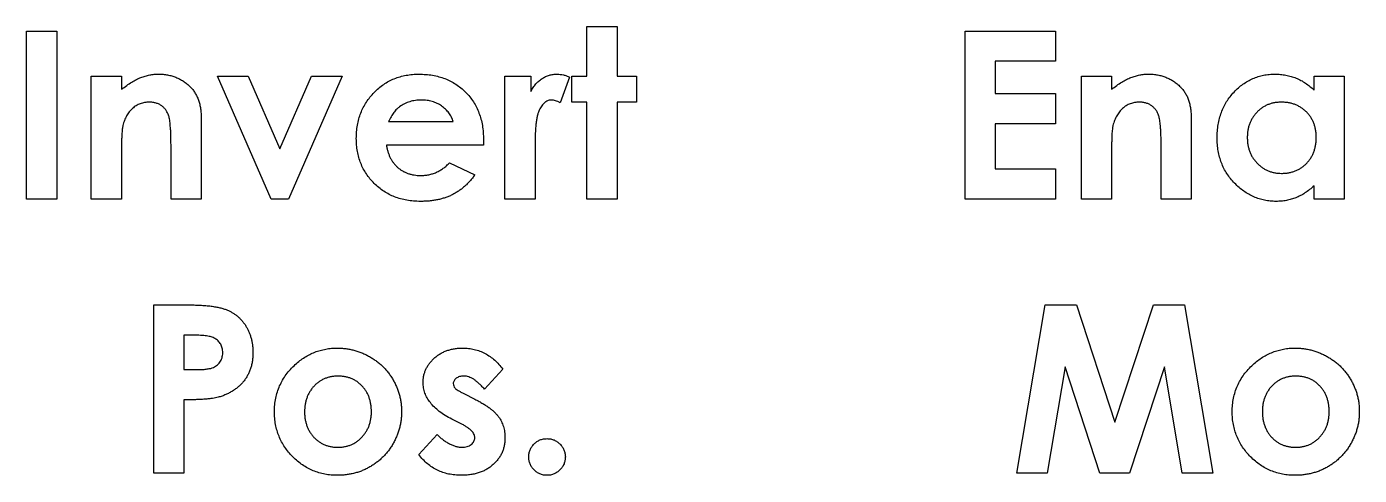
# Model space of a CAD drawing. Header units: inches. Extents: x -5 to 5, y -2.2 to 1.6.
# Drawn here: x 2.58 to 3.769, y 0.033 to 0.433 of the extents above; entities that cross this region are included whole.
import ezdxf

# ---------------------------------------------------------------- set-up
doc = ezdxf.new("R2010")
doc.units = ezdxf.units.IN
doc.header["$MEASUREMENT"] = 0

msp = doc.modelspace()

# ---------------------------------------------------------------- linework, layer by layer
at = {"color": 7, "linetype": 'Continuous', "lineweight": 25}
for p, q in [((2.5798, 0.2787), (2.5798, 0.4287)), ((2.5798, 0.4287), (2.6067, 0.4287)), ((2.6067, 0.4287), (2.6067, 0.2787)), ((3.0798, 0.3884), (3.0798, 0.4326)), ((3.0798, 0.4326), (3.1067, 0.4326)), ((3.1067, 0.4326), (3.1067, 0.3884)), ((3.4173, 0.2787), (3.4173, 0.4287)), ((3.4173, 0.4287), (3.4981, 0.4287)), ((3.4981, 0.4287), (3.4981, 0.4018)), ((3.4981, 0.4018), (3.4442, 0.4018)), ((3.4442, 0.4018), (3.4442, 0.373)), ((2.6375, 0.2787), (2.6375, 0.3884)), ((2.6375, 0.3884), (2.6644, 0.3884)), ((2.6644, 0.3884), (2.6644, 0.3768)), ((2.798, 0.2787), (2.75, 0.3884)), ((2.75, 0.3884), (2.7774, 0.3884)), ((2.7774, 0.3884), (2.8058, 0.3237)), ((2.8058, 0.3237), (2.8341, 0.3884)), ((2.8615, 0.3884), (2.8135, 0.2787)), ((2.8341, 0.3884), (2.8615, 0.3884)), ((3.0067, 0.2787), (3.0067, 0.3884)), ((3.0067, 0.3884), (3.0298, 0.3884)), ((3.0298, 0.3884), (3.0298, 0.3749)), ((3.0644, 0.3876), (3.0561, 0.3648)), ((3.0663, 0.3653), (3.0663, 0.3884)), ((3.0663, 0.3884), (3.0798, 0.3884)), ((3.1067, 0.3884), (3.124, 0.3884)), ((3.124, 0.3884), (3.124, 0.3653)), ((3.5212, 0.2787), (3.5212, 0.3884)), ((3.5212, 0.3884), (3.5481, 0.3884)), ((3.5481, 0.3884), (3.5481, 0.3768)), ((3.7288, 0.376), (3.7288, 0.3884)), ((3.7288, 0.3884), (3.7558, 0.3884)), ((3.7558, 0.3884), (3.7558, 0.2787)), ((3.4442, 0.373), (3.4981, 0.373)), ((3.4981, 0.373), (3.4981, 0.346)), ((3.0798, 0.3653), (3.0663, 0.3653)), ((3.0798, 0.2787), (3.0798, 0.3653)), ((3.124, 0.3653), (3.1067, 0.3653)), ((3.1067, 0.3653), (3.1067, 0.2787)), ((2.7356, 0.3506), (2.7356, 0.2787)), ((2.9029, 0.348), (2.9606, 0.348)), ((3.4981, 0.346), (3.4442, 0.346)), ((3.4442, 0.346), (3.4442, 0.3057)), ((3.6192, 0.3506), (3.6192, 0.2787)), ((2.6644, 0.3224), (2.6644, 0.2787)), ((2.7087, 0.2787), (2.7087, 0.3263)), ((2.9874, 0.3268), (2.901, 0.3268)), ((2.9875, 0.3319), (2.9874, 0.3268)), ((3.0336, 0.3285), (3.0337, 0.3231)), ((3.0337, 0.3231), (3.0337, 0.2787)), ((3.5481, 0.3224), (3.5481, 0.2787)), ((3.5923, 0.2787), (3.5923, 0.3263)), ((2.9573, 0.3113), (2.9798, 0.3006)), ((3.4442, 0.3057), (3.4981, 0.3057)), ((3.4981, 0.3057), (3.4981, 0.2787)), ((3.7288, 0.2787), (3.7288, 0.2907)), ((2.6067, 0.2787), (2.5798, 0.2787)), ((2.6644, 0.2787), (2.6375, 0.2787)), ((2.7356, 0.2787), (2.7087, 0.2787)), ((2.8135, 0.2787), (2.798, 0.2787)), ((3.0337, 0.2787), (3.0067, 0.2787)), ((3.1067, 0.2787), (3.0798, 0.2787)), ((3.4981, 0.2787), (3.4173, 0.2787)), ((3.5481, 0.2787), (3.5212, 0.2787)), ((3.6192, 0.2787), (3.5923, 0.2787)), ((3.7558, 0.2787), (3.7288, 0.2787)), ((2.6933, 0.0345), (2.6933, 0.1845)), ((2.6933, 0.1845), (2.7233, 0.1845)), ((3.4635, 0.0345), (3.4888, 0.1845)), ((3.4888, 0.1845), (3.5167, 0.1845)), ((3.5167, 0.1845), (3.551, 0.0799)), ((3.551, 0.0799), (3.5854, 0.1845)), ((3.5854, 0.1845), (3.6131, 0.1845)), ((3.6131, 0.1845), (3.6385, 0.0345)), ((2.7202, 0.1576), (2.7202, 0.1268)), ((2.7287, 0.1576), (2.7202, 0.1576)), ((2.7202, 0.1268), (2.7297, 0.1268)), ((3.0048, 0.1272), (2.9883, 0.1095)), ((3.5067, 0.1292), (3.4907, 0.0345)), ((3.5377, 0.0345), (3.5067, 0.1292)), ((3.5952, 0.1292), (3.564, 0.0345)), ((3.6112, 0.0345), (3.5952, 0.1292)), ((2.7202, 0.0999), (2.7202, 0.0345)), ((2.9701, 0.1054), (2.9799, 0.1004)), ((2.9682, 0.0781), (2.9593, 0.0826)), ((2.9298, 0.051), (2.9461, 0.0691)), ((2.7202, 0.0345), (2.6933, 0.0345)), ((3.4907, 0.0345), (3.4635, 0.0345)), ((3.564, 0.0345), (3.5377, 0.0345)), ((3.6385, 0.0345), (3.6112, 0.0345))]:
    msp.add_line(p, q, dxfattribs=at)
for points, knots in [([(2.6644, 0.3768), (2.666, 0.3779), (2.6689, 0.3802), (2.6734, 0.3831), (2.6776, 0.3855), (2.6816, 0.3873), (2.6856, 0.3886), (2.6896, 0.3896), (2.6936, 0.3902), (2.6963, 0.3902), (2.6976, 0.3903)], [0, 0, 0, 0, 0.15958, 0.304989, 0.436681, 0.556242, 0.668759, 0.779379, 0.889778, 1, 1, 1, 1]), ([(2.6976, 0.3903), (2.699, 0.3902), (2.7016, 0.3902), (2.7056, 0.3897), (2.7093, 0.3887), (2.713, 0.3875), (2.7164, 0.3859), (2.7198, 0.384), (2.7229, 0.3817), (2.7248, 0.3799), (2.7258, 0.379)], [0, 0, 0, 0, 0.1311046, 0.2573694, 0.3811713, 0.5032988, 0.6252477, 0.7478111, 0.8724344, 1, 1, 1, 1]), ([(2.874, 0.3329), (2.8741, 0.335), (2.8742, 0.3389), (2.8749, 0.3447), (2.8762, 0.3503), (2.8779, 0.3556), (2.8802, 0.3606), (2.8829, 0.3653), (2.8862, 0.3698), (2.8899, 0.374), (2.894, 0.3778), (2.8984, 0.3812), (2.903, 0.384), (2.9079, 0.3863), (2.9131, 0.3881), (2.9185, 0.3893), (2.9242, 0.3902), (2.928, 0.3902), (2.93, 0.3903)], [0, 0, 0, 0, 0.067451, 0.132706, 0.195663, 0.257481, 0.318729, 0.379576, 0.441281, 0.50399, 0.566629, 0.62786, 0.688183, 0.748487, 0.808936, 0.870587, 0.934225, 1, 1, 1, 1]), ([(2.93, 0.3903), (2.9321, 0.3902), (2.9361, 0.3901), (2.9421, 0.3894), (2.9478, 0.3881), (2.9531, 0.3864), (2.9582, 0.3841), (2.963, 0.3813), (2.9674, 0.378), (2.9716, 0.3743), (2.9753, 0.3701), (2.9786, 0.3656), (2.9814, 0.3608), (2.9836, 0.3556), (2.9854, 0.3502), (2.9866, 0.3444), (2.9874, 0.3382), (2.9875, 0.334), (2.9875, 0.3319)], [0, 0, 0, 0, 0.0675, 0.132529, 0.19498, 0.255982, 0.315768, 0.37518, 0.435072, 0.495743, 0.556656, 0.616619, 0.676758, 0.737601, 0.799533, 0.863575, 0.930221, 1, 1, 1, 1]), ([(3.0298, 0.3749), (3.0305, 0.3761), (3.0317, 0.3784), (3.0341, 0.3815), (3.0368, 0.3842), (3.0397, 0.3864), (3.0429, 0.3881), (3.0463, 0.3894), (3.0498, 0.3901), (3.0522, 0.3902), (3.0535, 0.3903)], [0, 0, 0, 0, 0.137333, 0.268422, 0.393205, 0.51643, 0.637793, 0.758061, 0.877719, 1, 1, 1, 1]), ([(3.0535, 0.3903), (3.0543, 0.3902), (3.0561, 0.3901), (3.0589, 0.3897), (3.0617, 0.3888), (3.0635, 0.388), (3.0644, 0.3876)], [0, 0, 0, 0, 0.232851, 0.474168, 0.731339, 1, 1, 1, 1]), ([(3.5481, 0.3768), (3.5496, 0.3779), (3.5525, 0.3802), (3.557, 0.3831), (3.5612, 0.3855), (3.5653, 0.3873), (3.5693, 0.3886), (3.5732, 0.3896), (3.5772, 0.3902), (3.5799, 0.3902), (3.5813, 0.3903)], [0, 0, 0, 0, 0.15958, 0.304989, 0.436681, 0.556242, 0.668759, 0.779379, 0.889778, 1, 1, 1, 1]), ([(3.5813, 0.3903), (3.5826, 0.3902), (3.5853, 0.3902), (3.5892, 0.3897), (3.593, 0.3887), (3.5966, 0.3875), (3.6001, 0.3859), (3.6034, 0.384), (3.6066, 0.3817), (3.6085, 0.3799), (3.6095, 0.379)], [0, 0, 0, 0, 0.131105, 0.257369, 0.381171, 0.503299, 0.625248, 0.747811, 0.872434, 1, 1, 1, 1]), ([(3.6423, 0.3333), (3.6424, 0.3354), (3.6424, 0.3394), (3.6431, 0.3452), (3.6443, 0.3508), (3.646, 0.3561), (3.6481, 0.3611), (3.6507, 0.3658), (3.6538, 0.3702), (3.6573, 0.3743), (3.6612, 0.3781), (3.6653, 0.3813), (3.6696, 0.3841), (3.6741, 0.3864), (3.6788, 0.3881), (3.6837, 0.3894), (3.6888, 0.3901), (3.6923, 0.3902), (3.6941, 0.3903)], [0, 0, 0, 0, 0.071018, 0.139309, 0.205474, 0.269598, 0.332253, 0.39483, 0.457376, 0.520582, 0.583374, 0.644082, 0.70304, 0.761664, 0.819844, 0.878346, 0.938412, 1, 1, 1, 1]), ([(3.6941, 0.3903), (3.6957, 0.3902), (3.699, 0.3902), (3.7037, 0.3894), (3.7083, 0.3883), (3.7128, 0.3868), (3.7171, 0.3848), (3.7212, 0.3823), (3.7252, 0.3794), (3.7276, 0.3772), (3.7288, 0.376)], [0, 0, 0, 0, 0.127126, 0.251537, 0.373434, 0.495667, 0.61768, 0.742091, 0.868641, 1, 1, 1, 1]), ([(2.7258, 0.379), (2.7266, 0.3781), (2.7282, 0.3765), (2.7301, 0.3736), (2.7318, 0.3705), (2.7332, 0.3671), (2.7343, 0.3633), (2.7351, 0.3594), (2.7355, 0.3551), (2.7355, 0.3521), (2.7356, 0.3506)], [0, 0, 0, 0, 0.111198, 0.22321, 0.337546, 0.456528, 0.581244, 0.713405, 0.852659, 1, 1, 1, 1]), ([(3.6095, 0.379), (3.6102, 0.3781), (3.6118, 0.3765), (3.6138, 0.3736), (3.6155, 0.3705), (3.6169, 0.3671), (3.6179, 0.3633), (3.6187, 0.3594), (3.6191, 0.3551), (3.6192, 0.3521), (3.6192, 0.3506)], [0, 0, 0, 0, 0.111198, 0.22321, 0.337546, 0.456528, 0.581244, 0.713405, 0.852659, 1, 1, 1, 1]), ([(2.6892, 0.3653), (2.6878, 0.3652), (2.6851, 0.3651), (2.6811, 0.364), (2.6775, 0.3622), (2.6742, 0.3598), (2.6713, 0.3567), (2.6689, 0.3531), (2.667, 0.349), (2.6661, 0.346), (2.6657, 0.3444)], [0, 0, 0, 0, 0.123024, 0.240658, 0.35739, 0.477137, 0.600009, 0.725225, 0.857762, 1, 1, 1, 1]), ([(2.7087, 0.3263), (2.7086, 0.3279), (2.7086, 0.3309), (2.7086, 0.3351), (2.7084, 0.339), (2.7082, 0.3424), (2.7079, 0.3454), (2.7077, 0.348), (2.7073, 0.3503), (2.7068, 0.3526), (2.7058, 0.3552), (2.7044, 0.3578), (2.7026, 0.3601), (2.7005, 0.362), (2.698, 0.3635), (2.6953, 0.3645), (2.6924, 0.3652), (2.6903, 0.3652), (2.6892, 0.3653)], [0, 0, 0, 0, 0.093679, 0.1795184, 0.2569365, 0.3259298, 0.3872129, 0.4401391, 0.4849521, 0.5221882, 0.586422, 0.6470037, 0.704202, 0.760716, 0.817414, 0.8752126, 0.9351944, 1, 1, 1, 1]), ([(2.9127, 0.3612), (2.9118, 0.3605), (2.9099, 0.359), (2.9074, 0.3559), (2.905, 0.3522), (2.9036, 0.3494), (2.9029, 0.348)], [0, 0, 0, 0, 0.205398, 0.437897, 0.702016, 1, 1, 1, 1]), ([(2.9322, 0.3672), (2.9304, 0.3671), (2.9268, 0.367), (2.9217, 0.3658), (2.9169, 0.364), (2.9141, 0.3621), (2.9127, 0.3612)], [0, 0, 0, 0, 0.261049, 0.510296, 0.754558, 1, 1, 1, 1]), ([(2.9606, 0.348), (2.9601, 0.3493), (2.9591, 0.3521), (2.9568, 0.3558), (2.9537, 0.3591), (2.9502, 0.362), (2.9462, 0.3643), (2.9418, 0.366), (2.9371, 0.367), (2.9338, 0.3671), (2.9322, 0.3672)], [0, 0, 0, 0, 0.1192798, 0.2371592, 0.3564895, 0.4809607, 0.6078294, 0.735017, 0.8646887, 1, 1, 1, 1]), ([(3.0483, 0.3672), (3.0478, 0.3672), (3.0468, 0.3671), (3.0453, 0.3668), (3.0439, 0.3661), (3.0425, 0.3653), (3.0413, 0.3641), (3.04, 0.3628), (3.0389, 0.3611), (3.0377, 0.3593), (3.0367, 0.357), (3.0359, 0.3543), (3.0351, 0.3512), (3.0346, 0.3475), (3.0341, 0.3434), (3.0338, 0.3389), (3.0336, 0.3338), (3.0336, 0.3303), (3.0336, 0.3285)], [0, 0, 0, 0, 0.034015, 0.066912, 0.101141, 0.136381, 0.173598, 0.214076, 0.25798, 0.305417, 0.358685, 0.420924, 0.492691, 0.574131, 0.665182, 0.766513, 0.878314, 1, 1, 1, 1]), ([(3.0561, 0.3648), (3.0553, 0.3651), (3.0539, 0.3658), (3.0519, 0.3666), (3.05, 0.3671), (3.0489, 0.3672), (3.0483, 0.3672)], [0, 0, 0, 0, 0.303597, 0.570645, 0.80107, 1, 1, 1, 1]), ([(3.5729, 0.3653), (3.5715, 0.3652), (3.5687, 0.3651), (3.5648, 0.364), (3.5611, 0.3622), (3.5579, 0.3598), (3.555, 0.3567), (3.5526, 0.3531), (3.5506, 0.349), (3.5498, 0.346), (3.5493, 0.3444)], [0, 0, 0, 0, 0.123024, 0.240658, 0.35739, 0.477137, 0.600009, 0.725225, 0.857762, 1, 1, 1, 1]), ([(3.5923, 0.3263), (3.5923, 0.3279), (3.5923, 0.3309), (3.5922, 0.3351), (3.592, 0.339), (3.5919, 0.3424), (3.5916, 0.3454), (3.5913, 0.348), (3.5909, 0.3503), (3.5904, 0.3526), (3.5895, 0.3552), (3.5881, 0.3578), (3.5862, 0.3601), (3.5841, 0.362), (3.5817, 0.3635), (3.579, 0.3645), (3.576, 0.3652), (3.5739, 0.3652), (3.5729, 0.3653)], [0, 0, 0, 0, 0.093679, 0.1795184, 0.2569365, 0.3259298, 0.3872129, 0.4401391, 0.4849521, 0.5221882, 0.586422, 0.6470037, 0.704202, 0.760716, 0.817414, 0.8752126, 0.9351944, 1, 1, 1, 1]), ([(3.6997, 0.3653), (3.6987, 0.3652), (3.6966, 0.3652), (3.6935, 0.3648), (3.6905, 0.3641), (3.6877, 0.3631), (3.685, 0.3619), (3.6825, 0.3603), (3.6801, 0.3585), (3.6779, 0.3564), (3.6758, 0.3542), (3.6741, 0.3517), (3.6726, 0.3491), (3.6713, 0.3463), (3.6704, 0.3434), (3.6697, 0.3403), (3.6693, 0.3371), (3.6693, 0.3349), (3.6692, 0.3338)], [0, 0, 0, 0, 0.065523, 0.128421, 0.189996, 0.250359, 0.309744, 0.369856, 0.430537, 0.492876, 0.555257, 0.616197, 0.677577, 0.738631, 0.800922, 0.864882, 0.931422, 1, 1, 1, 1]), ([(3.7308, 0.3338), (3.7307, 0.335), (3.7307, 0.3372), (3.7303, 0.3405), (3.7296, 0.3436), (3.7286, 0.3465), (3.7274, 0.3493), (3.7258, 0.3519), (3.7241, 0.3544), (3.722, 0.3566), (3.7198, 0.3586), (3.7173, 0.3604), (3.7147, 0.3619), (3.712, 0.3632), (3.7091, 0.3641), (3.7061, 0.3648), (3.703, 0.3652), (3.7008, 0.3652), (3.6997, 0.3653)], [0, 0, 0, 0, 0.069163, 0.135096, 0.199063, 0.261548, 0.322044, 0.382646, 0.443385, 0.505155, 0.566516, 0.627254, 0.687026, 0.74697, 0.807539, 0.869733, 0.933259, 1, 1, 1, 1]), ([(2.6657, 0.3444), (2.6656, 0.3439), (2.6653, 0.3428), (2.6651, 0.341), (2.6649, 0.3388), (2.6648, 0.3362), (2.6646, 0.3333), (2.6645, 0.33), (2.6644, 0.3263), (2.6644, 0.3237), (2.6644, 0.3224)], [0, 0, 0, 0, 0.06792, 0.151476, 0.251213, 0.366854, 0.500124, 0.650932, 0.816647, 1, 1, 1, 1]), ([(3.5493, 0.3444), (3.5492, 0.3439), (3.549, 0.3428), (3.5488, 0.341), (3.5485, 0.3388), (3.5484, 0.3362), (3.5482, 0.3333), (3.5482, 0.33), (3.5481, 0.3263), (3.5481, 0.3237), (3.5481, 0.3224)], [0, 0, 0, 0, 0.06792, 0.151476, 0.251213, 0.366854, 0.500124, 0.650932, 0.816647, 1, 1, 1, 1]), ([(3.6949, 0.2768), (3.6931, 0.2769), (3.6897, 0.2769), (3.6846, 0.2778), (3.6797, 0.279), (3.6749, 0.2808), (3.6704, 0.2831), (3.666, 0.2859), (3.6618, 0.2892), (3.6578, 0.293), (3.6542, 0.2971), (3.651, 0.3015), (3.6483, 0.3062), (3.6461, 0.3112), (3.6444, 0.3164), (3.6432, 0.3218), (3.6424, 0.3275), (3.6424, 0.3314), (3.6423, 0.3333)], [0, 0, 0, 0, 0.06128, 0.121092, 0.179634, 0.238304, 0.297437, 0.357507, 0.419513, 0.4836, 0.548295, 0.611487, 0.674313, 0.737107, 0.80016, 0.864737, 0.931381, 1, 1, 1, 1]), ([(3.6692, 0.3338), (3.6693, 0.3326), (3.6693, 0.3304), (3.6697, 0.3271), (3.6704, 0.324), (3.6714, 0.321), (3.6726, 0.3182), (3.6741, 0.3156), (3.676, 0.3131), (3.678, 0.3108), (3.6803, 0.3087), (3.6827, 0.3068), (3.6853, 0.3053), (3.6879, 0.304), (3.6907, 0.303), (3.6937, 0.3023), (3.6967, 0.3019), (3.6988, 0.3018), (3.6998, 0.3018)], [0, 0, 0, 0, 0.068696, 0.135365, 0.199461, 0.262264, 0.323991, 0.385461, 0.447171, 0.510418, 0.573171, 0.634271, 0.693954, 0.753723, 0.813084, 0.873629, 0.936158, 1, 1, 1, 1]), ([(3.6998, 0.3018), (3.7009, 0.3018), (3.7031, 0.3019), (3.7062, 0.3023), (3.7092, 0.303), (3.7121, 0.304), (3.7148, 0.3052), (3.7174, 0.3067), (3.7198, 0.3085), (3.722, 0.3106), (3.7241, 0.3129), (3.7259, 0.3154), (3.7274, 0.318), (3.7286, 0.3209), (3.7296, 0.3239), (3.7303, 0.3271), (3.7307, 0.3304), (3.7307, 0.3327), (3.7308, 0.3338)], [0, 0, 0, 0, 0.065626, 0.128662, 0.18979, 0.249707, 0.309189, 0.3685, 0.428644, 0.489937, 0.552121, 0.612878, 0.67405, 0.735729, 0.798305, 0.862953, 0.930169, 1, 1, 1, 1]), ([(2.9312, 0.2768), (2.9292, 0.2769), (2.9251, 0.2769), (2.9192, 0.2777), (2.9136, 0.279), (2.9082, 0.2807), (2.9032, 0.283), (2.8985, 0.2858), (2.894, 0.289), (2.8899, 0.2928), (2.8862, 0.2969), (2.8829, 0.3013), (2.8802, 0.3059), (2.8779, 0.3108), (2.8762, 0.316), (2.8749, 0.3214), (2.8742, 0.3271), (2.8741, 0.331), (2.874, 0.3329)], [0, 0, 0, 0, 0.068973, 0.135079, 0.198876, 0.261192, 0.322136, 0.383017, 0.444315, 0.506363, 0.568185, 0.628944, 0.689079, 0.748666, 0.809078, 0.870918, 0.93437, 1, 1, 1, 1]), ([(2.901, 0.3268), (2.9011, 0.3258), (2.9015, 0.3238), (2.9022, 0.321), (2.9032, 0.3183), (2.9043, 0.3157), (2.9057, 0.3133), (2.9072, 0.3111), (2.909, 0.309), (2.9109, 0.3071), (2.913, 0.3054), (2.9152, 0.3039), (2.9176, 0.3027), (2.9201, 0.3017), (2.9228, 0.3009), (2.9256, 0.3003), (2.9285, 0.3), (2.9305, 0.2999), (2.9315, 0.2999)], [0, 0, 0, 0, 0.068206, 0.13403, 0.198035, 0.259813, 0.320405, 0.380626, 0.441026, 0.501202, 0.561691, 0.621161, 0.680802, 0.740903, 0.802582, 0.866186, 0.9316, 1, 1, 1, 1]), ([(2.9315, 0.2999), (2.9328, 0.2999), (2.9352, 0.3), (2.9387, 0.3006), (2.9422, 0.3014), (2.9455, 0.3027), (2.9487, 0.3043), (2.9517, 0.3063), (2.9546, 0.3086), (2.9564, 0.3104), (2.9573, 0.3113)], [0, 0, 0, 0, 0.127629, 0.25134, 0.372249, 0.494281, 0.61618, 0.739791, 0.867336, 1, 1, 1, 1]), ([(2.9798, 0.3006), (2.9791, 0.2996), (2.9777, 0.2976), (2.9754, 0.2949), (2.973, 0.2923), (2.9705, 0.29), (2.9679, 0.2878), (2.9652, 0.2859), (2.9624, 0.2842), (2.9595, 0.2826), (2.9564, 0.2812), (2.9532, 0.2801), (2.9499, 0.279), (2.9464, 0.2782), (2.9428, 0.2776), (2.9391, 0.2771), (2.9352, 0.2769), (2.9326, 0.2768), (2.9312, 0.2768)], [0, 0, 0, 0, 0.06426, 0.127328, 0.18942, 0.250008, 0.309331, 0.368387, 0.427142, 0.485687, 0.544505, 0.604586, 0.665832, 0.728669, 0.793472, 0.859914, 0.928702, 1, 1, 1, 1]), ([(3.7288, 0.2907), (3.7275, 0.2895), (3.7249, 0.2873), (3.7208, 0.2843), (3.7168, 0.2819), (3.7126, 0.28), (3.7084, 0.2786), (3.7041, 0.2775), (3.6995, 0.2769), (3.6965, 0.2769), (3.6949, 0.2768)], [0, 0, 0, 0, 0.1411496, 0.2739435, 0.3999872, 0.519719, 0.6361762, 0.7543711, 0.8752566, 1, 1, 1, 1]), ([(2.7233, 0.1845), (2.7253, 0.1845), (2.7291, 0.1845), (2.7345, 0.1843), (2.7396, 0.1839), (2.7442, 0.1835), (2.7484, 0.1828), (2.7521, 0.1821), (2.7555, 0.1812), (2.7585, 0.1801), (2.7611, 0.1789), (2.7636, 0.1776), (2.766, 0.176), (2.7682, 0.1743), (2.7702, 0.1724), (2.7722, 0.1703), (2.7739, 0.1681), (2.7755, 0.1657), (2.777, 0.1632), (2.7783, 0.1605), (2.7793, 0.1577), (2.7802, 0.1548), (2.7809, 0.1517), (2.7814, 0.1486), (2.7817, 0.1453), (2.7817, 0.143), (2.7817, 0.1419)], [0, 0, 0, 0, 0.070781, 0.136552, 0.197012, 0.252923, 0.303687, 0.349719, 0.39124, 0.428479, 0.463057, 0.49715, 0.531002, 0.564226, 0.597701, 0.631421, 0.665597, 0.700451, 0.735881, 0.771092, 0.806975, 0.843534, 0.88094, 0.919294, 0.95918, 1, 1, 1, 1]), ([(2.7477, 0.1546), (2.7473, 0.1548), (2.7463, 0.1554), (2.7445, 0.156), (2.7426, 0.1565), (2.7403, 0.1569), (2.7378, 0.1572), (2.735, 0.1574), (2.7319, 0.1575), (2.7298, 0.1576), (2.7287, 0.1576)], [0, 0, 0, 0, 0.082101, 0.173825, 0.278953, 0.396639, 0.527316, 0.671298, 0.828754, 1, 1, 1, 1]), ([(2.7548, 0.1419), (2.7548, 0.1426), (2.7547, 0.144), (2.7544, 0.146), (2.7539, 0.1478), (2.7531, 0.1495), (2.7521, 0.151), (2.7508, 0.1524), (2.7494, 0.1536), (2.7483, 0.1543), (2.7477, 0.1546)], [0, 0, 0, 0, 0.137788, 0.267341, 0.390444, 0.511778, 0.629509, 0.747829, 0.871885, 1, 1, 1, 1]), ([(2.8196, 0.1314), (2.8209, 0.1325), (2.8236, 0.1349), (2.828, 0.1378), (2.8324, 0.1404), (2.837, 0.1425), (2.8418, 0.144), (2.8468, 0.1452), (2.8519, 0.1459), (2.8553, 0.146), (2.857, 0.146)], [0, 0, 0, 0, 0.131014, 0.258464, 0.38258, 0.504991, 0.627227, 0.749297, 0.87369, 1, 1, 1, 1]), ([(2.857, 0.146), (2.8583, 0.146), (2.8608, 0.146), (2.8646, 0.1456), (2.8683, 0.145), (2.8719, 0.1442), (2.8755, 0.1431), (2.879, 0.1418), (2.8825, 0.1403), (2.8858, 0.1384), (2.8891, 0.1365), (2.8922, 0.1343), (2.8951, 0.132), (2.8979, 0.1295), (2.9004, 0.1267), (2.9028, 0.1239), (2.9049, 0.1209), (2.9069, 0.1177), (2.9087, 0.1144), (2.9102, 0.111), (2.9115, 0.1076), (2.9126, 0.1041), (2.9134, 0.1005), (2.914, 0.0968), (2.9144, 0.0931), (2.9144, 0.0907), (2.9144, 0.0894)], [0, 0, 0, 0, 0.042599, 0.084364, 0.126142, 0.167706, 0.209066, 0.250973, 0.293148, 0.336041, 0.378761, 0.420893, 0.462622, 0.503914, 0.545188, 0.586138, 0.627722, 0.669585, 0.711432, 0.752691, 0.793971, 0.834592, 0.875577, 0.91664, 0.958072, 1, 1, 1, 1]), ([(2.9337, 0.1154), (2.9337, 0.1164), (2.9337, 0.1185), (2.9342, 0.1215), (2.935, 0.1244), (2.9361, 0.1271), (2.9375, 0.1298), (2.9392, 0.1324), (2.9413, 0.1348), (2.9436, 0.1371), (2.9461, 0.1392), (2.9489, 0.141), (2.9518, 0.1426), (2.9549, 0.1438), (2.9582, 0.1448), (2.9617, 0.1455), (2.9653, 0.146), (2.9678, 0.146), (2.969, 0.146)], [0, 0, 0, 0, 0.05994, 0.117671, 0.174928, 0.2318, 0.288964, 0.34788, 0.407953, 0.471049, 0.534885, 0.597952, 0.661311, 0.725346, 0.790908, 0.857857, 0.927407, 1, 1, 1, 1]), ([(2.969, 0.146), (2.9708, 0.146), (2.9742, 0.1459), (2.9793, 0.1449), (2.9843, 0.1434), (2.989, 0.1413), (2.9935, 0.1386), (2.9977, 0.1353), (3.0015, 0.1315), (3.0037, 0.1287), (3.0048, 0.1272)], [0, 0, 0, 0, 0.124574, 0.247257, 0.369333, 0.493143, 0.618176, 0.742425, 0.869285, 1, 1, 1, 1]), ([(3.6744, 0.1314), (3.6757, 0.1325), (3.6784, 0.1349), (3.6828, 0.1378), (3.6872, 0.1404), (3.6919, 0.1425), (3.6966, 0.144), (3.7016, 0.1452), (3.7067, 0.1459), (3.7101, 0.146), (3.7118, 0.146)], [0, 0, 0, 0, 0.131014, 0.258464, 0.38258, 0.504991, 0.627227, 0.749297, 0.87369, 1, 1, 1, 1]), ([(3.7118, 0.146), (3.7131, 0.146), (3.7156, 0.146), (3.7194, 0.1456), (3.7231, 0.145), (3.7267, 0.1442), (3.7303, 0.1431), (3.7338, 0.1418), (3.7373, 0.1403), (3.7406, 0.1384), (3.7439, 0.1365), (3.747, 0.1343), (3.7499, 0.132), (3.7527, 0.1295), (3.7552, 0.1267), (3.7576, 0.1239), (3.7597, 0.1209), (3.7617, 0.1177), (3.7635, 0.1144), (3.765, 0.111), (3.7663, 0.1076), (3.7674, 0.1041), (3.7682, 0.1005), (3.7688, 0.0968), (3.7692, 0.0931), (3.7692, 0.0907), (3.7692, 0.0894)], [0, 0, 0, 0, 0.042599, 0.084364, 0.126142, 0.167706, 0.209066, 0.250973, 0.293148, 0.336041, 0.378761, 0.420893, 0.462622, 0.503914, 0.545188, 0.586138, 0.627722, 0.669585, 0.711432, 0.752691, 0.793971, 0.834592, 0.875577, 0.91664, 0.958072, 1, 1, 1, 1]), ([(2.7297, 0.1268), (2.7315, 0.1268), (2.7346, 0.1268), (2.739, 0.1271), (2.7425, 0.1276), (2.7453, 0.1282), (2.7474, 0.1292), (2.7493, 0.1303), (2.7509, 0.1317), (2.7523, 0.1334), (2.7535, 0.1352), (2.7542, 0.1373), (2.7547, 0.1396), (2.7548, 0.1411), (2.7548, 0.1419)], [0, 0, 0, 0, 0.15516, 0.285496, 0.390503, 0.470975, 0.538446, 0.603655, 0.666587, 0.730199, 0.794945, 0.860228, 0.928121, 1, 1, 1, 1]), ([(2.7817, 0.1419), (2.7817, 0.1406), (2.7817, 0.1382), (2.7813, 0.1346), (2.7806, 0.1311), (2.7797, 0.1278), (2.7785, 0.1247), (2.7771, 0.1217), (2.7754, 0.1189), (2.7734, 0.1163), (2.7713, 0.1139), (2.7689, 0.1116), (2.7663, 0.1096), (2.7636, 0.1077), (2.7606, 0.106), (2.7575, 0.1045), (2.7542, 0.1032), (2.7519, 0.1025), (2.7508, 0.1022)], [0, 0, 0, 0, 0.068875, 0.135349, 0.199289, 0.26155, 0.322915, 0.382772, 0.442844, 0.502652, 0.562749, 0.62274, 0.682687, 0.743329, 0.805013, 0.868067, 0.933111, 1, 1, 1, 1]), ([(2.801, 0.0892), (2.801, 0.0913), (2.8011, 0.0954), (2.802, 0.1013), (2.8035, 0.107), (2.8055, 0.1124), (2.8082, 0.1176), (2.8114, 0.1225), (2.8152, 0.1271), (2.8181, 0.1299), (2.8196, 0.1314)], [0, 0, 0, 0, 0.130489, 0.256474, 0.379237, 0.500978, 0.622367, 0.744855, 0.870259, 1, 1, 1, 1]), ([(3.6558, 0.0892), (3.6558, 0.0913), (3.6559, 0.0954), (3.6568, 0.1013), (3.6583, 0.107), (3.6603, 0.1124), (3.663, 0.1176), (3.6662, 0.1225), (3.67, 0.1271), (3.6729, 0.1299), (3.6744, 0.1314)], [0, 0, 0, 0, 0.130489, 0.256474, 0.379237, 0.500978, 0.622367, 0.744855, 0.870259, 1, 1, 1, 1]), ([(2.8576, 0.121), (2.8566, 0.121), (2.8545, 0.1209), (2.8515, 0.1206), (2.8487, 0.1198), (2.8459, 0.1189), (2.8433, 0.1176), (2.8408, 0.1161), (2.8385, 0.1142), (2.8363, 0.1122), (2.8343, 0.1099), (2.8326, 0.1074), (2.8311, 0.1048), (2.83, 0.102), (2.829, 0.0991), (2.8284, 0.096), (2.8279, 0.0928), (2.8279, 0.0906), (2.8279, 0.0895)], [0, 0, 0, 0, 0.064416, 0.126803, 0.187423, 0.246518, 0.306285, 0.365703, 0.426477, 0.488622, 0.550895, 0.612679, 0.673914, 0.735734, 0.798735, 0.86329, 0.930665, 1, 1, 1, 1]), ([(2.8875, 0.0895), (2.8875, 0.0906), (2.8874, 0.0928), (2.887, 0.0961), (2.8864, 0.0992), (2.8854, 0.1022), (2.8843, 0.105), (2.8828, 0.1076), (2.8811, 0.11), (2.8791, 0.1123), (2.877, 0.1143), (2.8747, 0.1162), (2.8722, 0.1177), (2.8695, 0.1189), (2.8668, 0.1199), (2.8639, 0.1206), (2.8608, 0.1209), (2.8587, 0.121), (2.8576, 0.121)], [0, 0, 0, 0, 0.070243, 0.13784, 0.202698, 0.265406, 0.326938, 0.388125, 0.449117, 0.511101, 0.572086, 0.632197, 0.691339, 0.750564, 0.810546, 0.871335, 0.934654, 1, 1, 1, 1]), ([(2.9701, 0.121), (2.9694, 0.121), (2.9681, 0.121), (2.9662, 0.1206), (2.9645, 0.12), (2.9631, 0.1192), (2.962, 0.1182), (2.9612, 0.117), (2.9606, 0.1157), (2.9606, 0.1148), (2.9606, 0.1143)], [0, 0, 0, 0, 0.161884, 0.309957, 0.442911, 0.569225, 0.685244, 0.791551, 0.893167, 1, 1, 1, 1]), ([(2.9883, 0.1095), (2.9875, 0.1104), (2.9859, 0.1122), (2.9835, 0.1145), (2.9812, 0.1165), (2.9789, 0.1182), (2.9766, 0.1194), (2.9744, 0.1204), (2.9723, 0.1209), (2.9708, 0.121), (2.9701, 0.121)], [0, 0, 0, 0, 0.165956, 0.317411, 0.45695, 0.583327, 0.699846, 0.806829, 0.906116, 1, 1, 1, 1]), ([(3.7124, 0.121), (3.7114, 0.121), (3.7093, 0.1209), (3.7063, 0.1206), (3.7035, 0.1198), (3.7007, 0.1189), (3.6981, 0.1176), (3.6956, 0.1161), (3.6933, 0.1142), (3.6911, 0.1122), (3.6891, 0.1099), (3.6874, 0.1074), (3.6859, 0.1048), (3.6848, 0.102), (3.6838, 0.0991), (3.6832, 0.096), (3.6827, 0.0928), (3.6827, 0.0906), (3.6827, 0.0895)], [0, 0, 0, 0, 0.064416, 0.126803, 0.187423, 0.246518, 0.306285, 0.365703, 0.426477, 0.488622, 0.550895, 0.612679, 0.673914, 0.735734, 0.798735, 0.86329, 0.930665, 1, 1, 1, 1]), ([(3.7423, 0.0895), (3.7423, 0.0906), (3.7422, 0.0928), (3.7418, 0.0961), (3.7412, 0.0992), (3.7403, 0.1022), (3.7391, 0.105), (3.7376, 0.1076), (3.7359, 0.11), (3.7339, 0.1123), (3.7318, 0.1143), (3.7295, 0.1162), (3.727, 0.1177), (3.7243, 0.1189), (3.7216, 0.1199), (3.7187, 0.1206), (3.7156, 0.1209), (3.7135, 0.121), (3.7124, 0.121)], [0, 0, 0, 0, 0.070243, 0.13784, 0.202698, 0.265406, 0.326938, 0.388125, 0.449117, 0.511101, 0.572086, 0.632197, 0.691339, 0.750564, 0.810546, 0.871335, 0.934654, 1, 1, 1, 1]), ([(2.9593, 0.0826), (2.9573, 0.0837), (2.9534, 0.0858), (2.9482, 0.0894), (2.9437, 0.0932), (2.9401, 0.0972), (2.9372, 0.1014), (2.9351, 0.1059), (2.9339, 0.1106), (2.9337, 0.1138), (2.9337, 0.1154)], [0, 0, 0, 0, 0.157, 0.301381, 0.433469, 0.556161, 0.67109, 0.781738, 0.890052, 1, 1, 1, 1]), ([(2.9606, 0.1143), (2.9607, 0.1136), (2.9608, 0.1122), (2.9619, 0.1105), (2.9634, 0.1092), (2.9651, 0.1081), (2.9674, 0.1067), (2.9692, 0.1059), (2.9701, 0.1054)], [0, 0, 0, 0, 0.152784, 0.317008, 0.424889, 0.573382, 0.764472, 1, 1, 1, 1]), ([(2.7508, 0.1022), (2.75, 0.102), (2.7483, 0.1016), (2.7456, 0.1011), (2.7424, 0.1008), (2.7388, 0.1004), (2.7347, 0.1002), (2.7303, 0.1), (2.7254, 0.0999), (2.722, 0.0999), (2.7202, 0.0999)], [0, 0, 0, 0, 0.077373, 0.167614, 0.272108, 0.390016, 0.521363, 0.667272, 0.82681, 1, 1, 1, 1]), ([(2.9799, 0.1004), (2.9811, 0.0998), (2.9835, 0.0986), (2.9869, 0.0966), (2.99, 0.0947), (2.9928, 0.0927), (2.9953, 0.0908), (2.9975, 0.0888), (2.9994, 0.0868), (3.0015, 0.0842), (3.0036, 0.0806), (3.0054, 0.0761), (3.0065, 0.0712), (3.0067, 0.0678), (3.0067, 0.066)], [0, 0, 0, 0, 0.0897245, 0.1740823, 0.2525535, 0.3259769, 0.3945979, 0.457803, 0.5168462, 0.5716216, 0.6767186, 0.7810237, 0.8877811, 1, 1, 1, 1]), ([(2.8572, 0.0326), (2.8552, 0.0326), (2.8515, 0.0327), (2.846, 0.0335), (2.8406, 0.0348), (2.8355, 0.0366), (2.8306, 0.0389), (2.826, 0.0418), (2.8215, 0.0452), (2.8173, 0.049), (2.8135, 0.0532), (2.8102, 0.0577), (2.8073, 0.0624), (2.805, 0.0674), (2.8032, 0.0725), (2.8019, 0.0779), (2.8011, 0.0835), (2.801, 0.0873), (2.801, 0.0892)], [0, 0, 0, 0, 0.064375, 0.126884, 0.188201, 0.248894, 0.309599, 0.371125, 0.433466, 0.498143, 0.562593, 0.625474, 0.687114, 0.748125, 0.809457, 0.871431, 0.934611, 1, 1, 1, 1]), ([(2.8279, 0.0895), (2.8279, 0.0883), (2.8279, 0.086), (2.8283, 0.0827), (2.829, 0.0796), (2.8299, 0.0766), (2.8311, 0.0738), (2.8326, 0.0711), (2.8343, 0.0686), (2.8362, 0.0664), (2.8384, 0.0643), (2.8407, 0.0625), (2.8432, 0.061), (2.8458, 0.0597), (2.8485, 0.0588), (2.8514, 0.0581), (2.8544, 0.0577), (2.8565, 0.0576), (2.8575, 0.0576)], [0, 0, 0, 0, 0.071358, 0.139456, 0.204809, 0.268587, 0.330587, 0.392213, 0.45361, 0.515092, 0.576402, 0.636039, 0.695407, 0.753981, 0.813285, 0.873377, 0.935374, 1, 1, 1, 1]), ([(2.9144, 0.0894), (2.9144, 0.0881), (2.9144, 0.0856), (2.914, 0.0819), (2.9134, 0.0782), (2.9126, 0.0746), (2.9115, 0.0711), (2.9102, 0.0676), (2.9086, 0.0642), (2.9069, 0.0608), (2.9049, 0.0576), (2.9027, 0.0545), (2.9004, 0.0517), (2.8979, 0.049), (2.8952, 0.0465), (2.8923, 0.0441), (2.8893, 0.042), (2.8861, 0.04), (2.8828, 0.0383), (2.8794, 0.0367), (2.8759, 0.0355), (2.8723, 0.0344), (2.8686, 0.0336), (2.8649, 0.033), (2.861, 0.0326), (2.8585, 0.0326), (2.8572, 0.0326)], [0, 0, 0, 0, 0.042168, 0.083839, 0.125192, 0.166335, 0.207602, 0.24867, 0.290582, 0.332926, 0.374978, 0.416741, 0.457857, 0.498809, 0.539516, 0.58042, 0.62191, 0.663502, 0.705394, 0.746864, 0.788245, 0.829736, 0.871532, 0.913825, 0.956495, 1, 1, 1, 1]), ([(2.8575, 0.0576), (2.8586, 0.0576), (2.8607, 0.0577), (2.8637, 0.0581), (2.8666, 0.0588), (2.8693, 0.0598), (2.872, 0.061), (2.8744, 0.0626), (2.8768, 0.0644), (2.879, 0.0665), (2.881, 0.0688), (2.8827, 0.0713), (2.8842, 0.0739), (2.8854, 0.0767), (2.8864, 0.0797), (2.887, 0.0828), (2.8875, 0.0861), (2.8875, 0.0883), (2.8875, 0.0895)], [0, 0, 0, 0, 0.064469, 0.126397, 0.186939, 0.246099, 0.305348, 0.364572, 0.424924, 0.486952, 0.54955, 0.611149, 0.672922, 0.73501, 0.798049, 0.862643, 0.930041, 1, 1, 1, 1]), ([(3.712, 0.0326), (3.7101, 0.0326), (3.7063, 0.0327), (3.7008, 0.0335), (3.6955, 0.0348), (3.6903, 0.0366), (3.6854, 0.0389), (3.6808, 0.0418), (3.6763, 0.0452), (3.6721, 0.049), (3.6683, 0.0532), (3.665, 0.0577), (3.6621, 0.0624), (3.6598, 0.0674), (3.658, 0.0725), (3.6567, 0.0779), (3.6559, 0.0835), (3.6558, 0.0873), (3.6558, 0.0892)], [0, 0, 0, 0, 0.064375, 0.126884, 0.188201, 0.248894, 0.309599, 0.371125, 0.433466, 0.498143, 0.562593, 0.625474, 0.687114, 0.748125, 0.809457, 0.871431, 0.934611, 1, 1, 1, 1]), ([(3.6827, 0.0895), (3.6827, 0.0883), (3.6828, 0.086), (3.6831, 0.0827), (3.6838, 0.0796), (3.6847, 0.0766), (3.6859, 0.0738), (3.6874, 0.0711), (3.6891, 0.0686), (3.691, 0.0664), (3.6932, 0.0643), (3.6955, 0.0625), (3.698, 0.061), (3.7006, 0.0597), (3.7033, 0.0588), (3.7062, 0.0581), (3.7092, 0.0577), (3.7113, 0.0576), (3.7123, 0.0576)], [0, 0, 0, 0, 0.071358, 0.139456, 0.204809, 0.268587, 0.330587, 0.392213, 0.45361, 0.515092, 0.576402, 0.636039, 0.695407, 0.753981, 0.813285, 0.873377, 0.935374, 1, 1, 1, 1]), ([(3.7692, 0.0894), (3.7692, 0.0881), (3.7692, 0.0856), (3.7688, 0.0819), (3.7682, 0.0782), (3.7674, 0.0746), (3.7663, 0.0711), (3.765, 0.0676), (3.7634, 0.0642), (3.7617, 0.0608), (3.7597, 0.0576), (3.7575, 0.0545), (3.7552, 0.0517), (3.7527, 0.049), (3.75, 0.0465), (3.7471, 0.0441), (3.7441, 0.042), (3.7409, 0.04), (3.7376, 0.0383), (3.7342, 0.0367), (3.7307, 0.0355), (3.7271, 0.0344), (3.7234, 0.0336), (3.7197, 0.033), (3.7158, 0.0326), (3.7133, 0.0326), (3.712, 0.0326)], [0, 0, 0, 0, 0.042168, 0.083839, 0.125192, 0.166335, 0.207602, 0.24867, 0.290582, 0.332926, 0.374978, 0.416741, 0.457857, 0.498809, 0.539516, 0.58042, 0.62191, 0.663502, 0.705394, 0.746864, 0.788245, 0.829736, 0.871532, 0.913825, 0.956495, 1, 1, 1, 1]), ([(3.7123, 0.0576), (3.7134, 0.0576), (3.7155, 0.0577), (3.7185, 0.0581), (3.7214, 0.0588), (3.7242, 0.0598), (3.7268, 0.061), (3.7292, 0.0626), (3.7316, 0.0644), (3.7338, 0.0665), (3.7358, 0.0688), (3.7375, 0.0713), (3.739, 0.0739), (3.7402, 0.0767), (3.7412, 0.0797), (3.7418, 0.0828), (3.7423, 0.0861), (3.7423, 0.0883), (3.7423, 0.0895)], [0, 0, 0, 0, 0.064469, 0.126397, 0.186939, 0.246099, 0.305348, 0.364572, 0.424924, 0.486952, 0.54955, 0.611149, 0.672922, 0.73501, 0.798049, 0.862643, 0.930041, 1, 1, 1, 1]), ([(2.9798, 0.066), (2.9798, 0.0665), (2.9797, 0.0676), (2.9791, 0.0692), (2.9782, 0.0707), (2.9769, 0.0722), (2.9752, 0.0738), (2.9732, 0.0752), (2.9709, 0.0768), (2.9691, 0.0777), (2.9682, 0.0781)], [0, 0, 0, 0, 0.088083, 0.180852, 0.282345, 0.395671, 0.521905, 0.665304, 0.824226, 1, 1, 1, 1]), ([(2.9461, 0.0691), (2.9469, 0.0683), (2.9485, 0.0666), (2.9512, 0.0644), (2.954, 0.0624), (2.957, 0.0607), (2.96, 0.0594), (2.9629, 0.0584), (2.9656, 0.0577), (2.9673, 0.0576), (2.9681, 0.0576)], [0, 0, 0, 0, 0.1359827, 0.2699702, 0.4054762, 0.5423007, 0.6743102, 0.7929593, 0.9017302, 1, 1, 1, 1]), ([(3.0067, 0.066), (3.0067, 0.0649), (3.0066, 0.0626), (3.0061, 0.0592), (3.0053, 0.056), (3.0042, 0.0529), (3.0026, 0.0499), (3.0008, 0.0472), (2.9986, 0.0445), (2.9961, 0.0421), (2.9934, 0.0398), (2.9904, 0.0379), (2.9872, 0.0362), (2.9837, 0.0349), (2.98, 0.0339), (2.9761, 0.0331), (2.972, 0.0327), (2.9691, 0.0326), (2.9677, 0.0326)], [0, 0, 0, 0, 0.061038, 0.119467, 0.177091, 0.233802, 0.290658, 0.348169, 0.406675, 0.467463, 0.529305, 0.591162, 0.653843, 0.717507, 0.783634, 0.852605, 0.92441, 1, 1, 1, 1]), ([(2.9681, 0.0576), (2.969, 0.0576), (2.9706, 0.0577), (2.9729, 0.0581), (2.9749, 0.0589), (2.9766, 0.0601), (2.978, 0.0614), (2.979, 0.0628), (2.9797, 0.0644), (2.9798, 0.0655), (2.9798, 0.066)], [0, 0, 0, 0, 0.1568765, 0.3015599, 0.4360959, 0.5643054, 0.6857716, 0.7956684, 0.8972681, 1, 1, 1, 1]), ([(3.0279, 0.049), (3.0279, 0.0501), (3.028, 0.0522), (3.029, 0.0553), (3.0305, 0.0581), (3.0326, 0.0606), (3.0351, 0.0627), (3.0379, 0.0642), (3.041, 0.0651), (3.0431, 0.0652), (3.0442, 0.0653)], [0, 0, 0, 0, 0.128226, 0.250531, 0.372639, 0.499833, 0.627179, 0.749842, 0.87294, 1, 1, 1, 1]), ([(3.0442, 0.0653), (3.0453, 0.0652), (3.0475, 0.0651), (3.0505, 0.0642), (3.0533, 0.0626), (3.0558, 0.0606), (3.0579, 0.0581), (3.0595, 0.0553), (3.0604, 0.0522), (3.0605, 0.0501), (3.0606, 0.049)], [0, 0, 0, 0, 0.12712, 0.250277, 0.371969, 0.499375, 0.62663, 0.749351, 0.871713, 1, 1, 1, 1]), ([(2.9677, 0.0326), (2.9657, 0.0326), (2.962, 0.0328), (2.9564, 0.0336), (2.9512, 0.0351), (2.9463, 0.0371), (2.9417, 0.0397), (2.9374, 0.0429), (2.9334, 0.0466), (2.931, 0.0495), (2.9298, 0.051)], [0, 0, 0, 0, 0.132113, 0.259326, 0.382032, 0.502496, 0.623101, 0.745417, 0.869866, 1, 1, 1, 1]), ([(3.0442, 0.0326), (3.0431, 0.0326), (3.041, 0.0327), (3.0379, 0.0337), (3.0351, 0.0352), (3.0326, 0.0373), (3.0305, 0.0398), (3.029, 0.0427), (3.028, 0.0457), (3.0279, 0.0479), (3.0279, 0.049)], [0, 0, 0, 0, 0.126678, 0.249735, 0.372031, 0.499739, 0.627447, 0.750221, 0.872159, 1, 1, 1, 1]), ([(3.0606, 0.049), (3.0605, 0.0479), (3.0604, 0.0457), (3.0595, 0.0427), (3.0579, 0.0398), (3.0558, 0.0373), (3.0533, 0.0352), (3.0505, 0.0337), (3.0475, 0.0327), (3.0453, 0.0326), (3.0442, 0.0326)], [0, 0, 0, 0, 0.127902, 0.249898, 0.37328, 0.501049, 0.628817, 0.750146, 0.873261, 1, 1, 1, 1])]:
    msp.add_open_spline(points, degree=3, knots=knots, dxfattribs=at)

doc.saveas('drawing.dxf')
